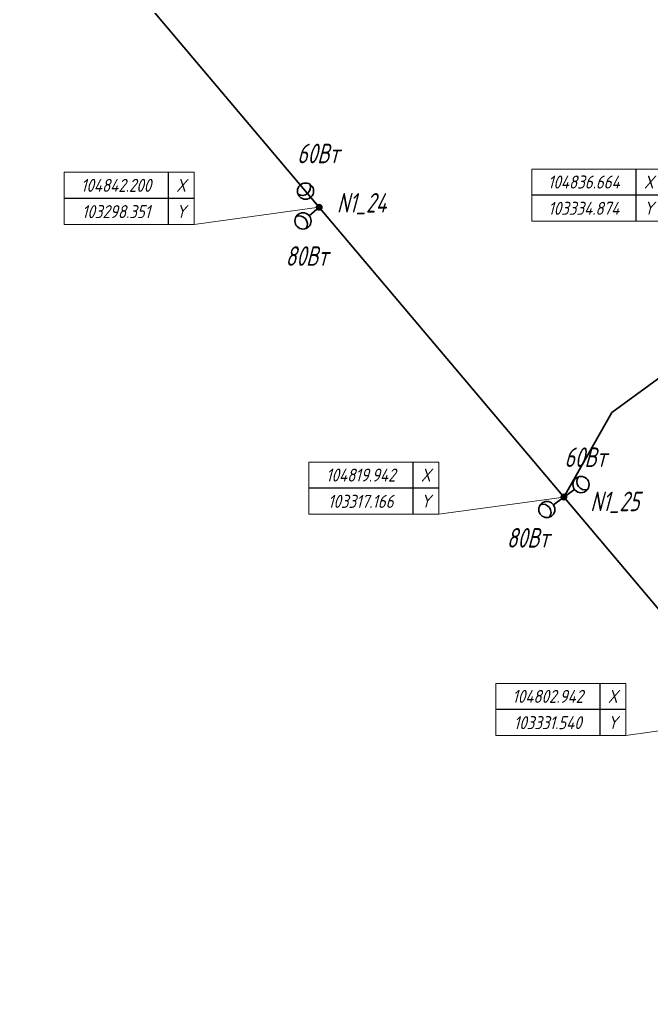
# Model space of a CAD drawing. Header units: millimetres. Extents: x -5263 to 103757798, y 0 to 105184226.
# Drawn here: x 103275317 to 103323891, y 104781197 to 104856616 of the extents above; entities that cross this region are included whole.
import ezdxf
from ezdxf import colors
from ezdxf.entities.mleader import LeaderData, LeaderLine
from ezdxf.enums import TextEntityAlignment as Align
from ezdxf.math import Vec2, Vec3

# ---------------------------------------------------------------- set-up
doc = ezdxf.new("R2010")
doc.units = ezdxf.units.MM
doc.set_wipeout_variables(frame=1)
for name, color, linetype, lineweight in [('ЭО_Пл_Опора', 10, 'Continuous', 35), ('ЭО_Пл_Опора_Светильники', 10, 'Continuous', 35), ('ЭО_Пл_Распред_Сеть', 10, 'Continuous', 35), ('ЭО_Пл_Светильники', 10, 'Continuous', 25), ('ЭО_Пл_Светильники_Текст', 10, 'Continuous', 20), ('ЭО_Пл_Сеть_Освещения_В земле', 3, 'ID_N', 30), ('ЭО_Пл_Сеть_Освещения_Текст', 10, 'Continuous', 20), ('ЭС_Координата', 7, 'Continuous', 25)]:
    doc.layers.add(name, color=color, linetype=linetype, lineweight=lineweight)
doc.layers.get('0').off()
doc.styles.add('ПБГС', font='simplex.shx', dxfattribs={"width": 0.8, "oblique": 15})
doc.linetypes.add('ID_N', pattern='A,0,3,-3,["N",ПБГС,S=1.2,R=0,X=-1,Y=-0.5],-3,6', length=15)

# ---------------------------------------------------------------- blocks, each defined once
blk = doc.blocks.new('_None')
blk = doc.blocks.new('промежуточная')
h = blk.add_hatch(color=255)
edge = h.paths.add_edge_path()
edge.add_arc((0, 0), 0.833, 0, 360)
at = {"lineweight": 30}
blk.add_circle((0, 0), 0.833, dxfattribs=at)
blk = doc.blocks.new('*U107')
at = {"layer": 'ЭО_Пл_Светильники'}
blk.add_line((0, 2), (0, 0), dxfattribs=at)
at = {"layer": 'ЭО_Пл_Светильники', "linetype": 'ByBlock', "xscale": 250, "yscale": 250, "zscale": 250}
blk.add_blockref('промежуточная', (0, 0), dxfattribs=at)
at = {"style": 'ПБГС', "oblique": 15, "width": 0.7, "flags": 1}
blk.add_attdef('NAME', (0, -6), '', height=3.5, dxfattribs=at)
at = {"layer": 'ЭО_Пл_Светильники_Текст', "style": 'ПБГС', "oblique": 15, "width": 0.7}
blk.add_attdef('N_PYLON', (1358, -408), '', height=1500, dxfattribs=at)
at = {"layer": 'ЭО_Пл_Светильники_Текст', "style": 'ПБГС', "oblique": 15, "width": 0.7, "flags": 1}
for tag, p in [('TYPE', (0, 0)), ('MANUFACTURER', (0, -12)), ('SPECIFICATION_SECTION', (0, -18)), ('POWER', (0, -24)), ('GROUP', (0, -30))]:
    blk.add_attdef(tag, p, '', height=3.5, dxfattribs=at)
blk = doc.blocks.new('*U22')
at = {"layer": 'ЭО_Пл_Светильники'}
blk.add_line((0, 2), (0, 0), dxfattribs=at)
at = {"layer": 'ЭО_Пл_Светильники', "linetype": 'ByBlock', "xscale": 250, "yscale": 250, "zscale": 250}
blk.add_blockref('промежуточная', (0, 0), dxfattribs=at)
at = {"style": 'ПБГС', "oblique": 15, "width": 0.7, "flags": 1}
blk.add_attdef('NAME', (0, -6), '', height=3.5, dxfattribs=at)
at = {"layer": 'ЭО_Пл_Светильники_Текст', "style": 'ПБГС', "oblique": 15, "width": 0.7, "flags": 1}
for tag, p in [('TYPE', (0, 0)), ('MANUFACTURER', (0, -12)), ('SPECIFICATION_SECTION', (0, -18)), ('POWER', (0, -24)), ('GROUP', (0, -30))]:
    blk.add_attdef(tag, p, '', height=3.5, dxfattribs=at)
at = {"layer": 'ЭО_Пл_Светильники_Текст', "style": 'ПБГС', "oblique": 15, "width": 0.7}
blk.add_attdef('N_PYLON', (2026, -1088), '', height=1500, dxfattribs=at)
blk = doc.blocks.new('*U210')
at = {"layer": 'ЭО_Пл_Опора_Светильники'}
h = blk.add_hatch(color=256, dxfattribs=at)
h.dxf.hatch_style = 1
h.paths.add_polyline_path([(-128, 152, 1), (128, -152, 1)])
blk.add_line((-765, -644), (0, 0), dxfattribs=at)
for centre, radius in [((0, 0), 199), ((-1244, -1046), 625)]:
    blk.add_circle(centre, radius, dxfattribs=at)
blk.add_arc((-1530, -1287), 625, 327.52949, 112.61428, dxfattribs=at)
at = {"style": 'ПБГС', "oblique": 15, "width": 0.7, "flags": 1}
for tag, p, height in [('TYPE', (-1704, -2539), 525000), ('NAME', (0, -3506), 875), ('MANUFACTURER', (0, -5006), 875), ('SPECIFICATION_SECTION', (0, -6506), 875), ('GROUP', (0, -9506), 875)]:
    blk.add_attdef(tag, p, '', height=height, dxfattribs=at)
at = {"layer": 'ЭО_Пл_Светильники_Текст', "style": 'ПБГС', "oblique": 15, "width": 0.7}
blk.add_attdef('POWER', (-2589, -4496), '', height=1500, dxfattribs=at)
blk = doc.blocks.new('*U209')
at = {"layer": 'ЭО_Пл_Опора_Светильники'}
h = blk.add_hatch(color=256, dxfattribs=at)
h.dxf.hatch_style = 1
h.paths.add_polyline_path([(152, 128, 1), (-152, -128, 1)])
blk.add_line((-646, 764), (0, 0), dxfattribs=at)
for centre, radius in [((-1049, 1241), 625), ((0, 0), 199)]:
    blk.add_circle(centre, radius, dxfattribs=at)
blk.add_arc((-1291, 1527), 625, 237.66652, 22.75131, dxfattribs=at)
at = {"style": 'ПБГС', "oblique": 15, "width": 0.7, "flags": 1}
for tag, p, height in [('TYPE', (-1704, -2539), 525000), ('NAME', (0, -3506), 875), ('MANUFACTURER', (0, -5006), 875), ('SPECIFICATION_SECTION', (0, -6506), 875), ('GROUP', (0, -9506), 875)]:
    blk.add_attdef(tag, p, '', height=height, dxfattribs=at)
at = {"layer": 'ЭО_Пл_Светильники_Текст', "style": 'ПБГС', "oblique": 15, "width": 0.7}
blk.add_attdef('POWER', (-1694, 3384), '', height=1500, dxfattribs=at)
blk = doc.blocks.new('*U240')
at = {"layer": 'ЭО_Пл_Опора_Светильники'}
h = blk.add_hatch(color=256, dxfattribs=at)
h.dxf.hatch_style = 1
h.paths.add_polyline_path([(-117, 161, 1), (117, -161, 1)])
blk.add_line((-807, -590), (0, 0), dxfattribs=at)
for centre, radius in [((0, 0), 199), ((-1312, -959), 625)]:
    blk.add_circle(centre, radius, dxfattribs=at)
blk.add_arc((-1614, -1181), 625, 323.64541, 108.7302, dxfattribs=at)
at = {"style": 'ПБГС', "oblique": 15, "width": 0.7, "flags": 1}
for tag, p, height in [('TYPE', (-1704, -2539), 525000), ('NAME', (0, -3506), 875), ('MANUFACTURER', (0, -5006), 875), ('SPECIFICATION_SECTION', (0, -6506), 875), ('GROUP', (0, -9506), 875)]:
    blk.add_attdef(tag, p, '', height=height, dxfattribs=at)
at = {"layer": 'ЭО_Пл_Светильники_Текст', "style": 'ПБГС', "oblique": 15, "width": 0.7}
blk.add_attdef('POWER', (-4396, -3885), '', height=1500, dxfattribs=at)
blk = doc.blocks.new('*U241')
at = {"layer": 'ЭО_Пл_Опора_Светильники'}
h = blk.add_hatch(color=256, dxfattribs=at)
h.dxf.hatch_style = 1
h.paths.add_polyline_path([(117, -161, 1), (-117, 161, 1)])
blk.add_line((808, 590), (0, 0), dxfattribs=at)
for centre, radius in [((1312, 958), 625), ((0, 0), 199)]:
    blk.add_circle(centre, radius, dxfattribs=at)
blk.add_arc((1615, 1179), 625, 143.5876, 288.6724, dxfattribs=at)
at = {"style": 'ПБГС', "oblique": 15, "width": 0.7, "flags": 1}
for tag, p, height in [('TYPE', (-1704, -2539), 525000), ('NAME', (0, -3506), 875), ('MANUFACTURER', (0, -5006), 875), ('SPECIFICATION_SECTION', (0, -6506), 875), ('GROUP', (0, -9506), 875)]:
    blk.add_attdef(tag, p, '', height=height, dxfattribs=at)
at = {"layer": 'ЭО_Пл_Светильники_Текст', "style": 'ПБГС', "oblique": 15, "width": 0.7}
blk.add_attdef('POWER', (37, 2308), '', height=1500, dxfattribs=at)
blk = doc.blocks.new('*U497')
blk.add_wipeout([(-19.24, -2.63), (-19.24, 5.37), (-39.24, 5.37), (-39.24, -2.63)])
at = {"lineweight": 0}
blk.add_line((-19.24, -2.63), (0, 0), dxfattribs=at)
at = {"color": 0, "lineweight": 0, "transparency": 16777216}
for points in [[(-39.24, 5.37), (-39.24, -2.63), (-39.24, -2.63), (-39.24, -2.63)], [(-19.24, 5.37), (-39.24, 5.37)], [(-19.24, 5.37), (-19.24, -2.63), (-19.24, -2.63), (-19.24, -2.63)], [(-19.24, -2.63), (-39.24, -2.63)]]:
    blk.add_lwpolyline(points, dxfattribs=at)
at = {"transparency": 16777216}
for points in [[(-23.24, 5.37), (-23.24, -2.63)], [(-19.24, 1.37), (-39.24, 1.37)]]:
    blk.add_lwpolyline(points, dxfattribs=at)
at = {"color": 7, "transparency": 16777216, "char_height": 2, "width": 4, "attachment_point": 5, "style": 'ПБГС'}
for s, insert in [('X', (-21.24, 3.37)), ('Y', (-21.24, -0.63))]:
    blk.add_mtext(s, dxfattribs=dict(at, insert=insert))
at = {"color": 250, "transparency": 16777216, "style": 'ПБГС', "oblique": 15, "width": 0.8, "flags": 8}
for tag, p in [('КООРДИНАТАY', (-31.24, 3.37)), ('КООРДИНАТАX', (-31.24, -0.67))]:
    blk.add_attdef(tag, text='', height=2, dxfattribs=at).set_placement(p, align=Align.MIDDLE_CENTER)
blk = doc.blocks.new('*U518')
blk.add_wipeout([(-20.36, 8.95), (-20.36, 16.95), (-40.36, 16.95), (-40.36, 8.95)])
at = {"lineweight": 0}
blk.add_line((-20.36, 8.95), (0, 0), dxfattribs=at)
at = {"color": 0, "lineweight": 0, "transparency": 16777216}
for points in [[(-40.36, 16.95), (-40.36, 8.95), (-40.36, 8.95), (-40.36, 8.95)], [(-20.36, 16.95), (-40.36, 16.95)], [(-20.36, 16.95), (-20.36, 8.95), (-20.36, 8.95), (-20.36, 8.95)], [(-20.36, 8.95), (-40.36, 8.95)]]:
    blk.add_lwpolyline(points, dxfattribs=at)
at = {"transparency": 16777216}
for points in [[(-24.36, 16.95), (-24.36, 8.95)], [(-20.36, 12.95), (-40.36, 12.95)]]:
    blk.add_lwpolyline(points, dxfattribs=at)
at = {"color": 7, "transparency": 16777216, "char_height": 2, "width": 4, "attachment_point": 5, "style": 'ПБГС'}
for s, insert in [('X', (-22.36, 14.95)), ('Y', (-22.36, 10.95))]:
    blk.add_mtext(s, dxfattribs=dict(at, insert=insert))
at = {"color": 250, "transparency": 16777216, "style": 'ПБГС', "oblique": 15, "width": 0.8, "flags": 8}
for tag, p in [('КООРДИНАТАY', (-32.36, 14.95)), ('КООРДИНАТАX', (-32.36, 10.91))]:
    blk.add_attdef(tag, text='', height=2, dxfattribs=at).set_placement(p, align=Align.MIDDLE_CENTER)

msp = doc.modelspace()

# ---------------------------------------------------------------- linework, layer by layer
at = {"layer": 'ЭО_Пл_Распред_Сеть'}
msp.add_lwpolyline([(103399501, 104722540), (103280682, 104863098)], dxfattribs=at)
at = {"layer": 'ЭО_Пл_Сеть_Освещения_В земле'}
msp.add_lwpolyline([(103317166, 104819942), (103320838, 104826423), (103375269, 104866124)], dxfattribs=at)

# ---------------------------------------------------------------- block references
at = {"layer": 'ЭО_Пл_Опора'}
for name, p, values in [('*U107', (103298349, 104842200), {'N_PYLON': 'N1_24'}), ('*U22', (103317165, 104819943), {'N_PYLON': 'N1_25'})]:
    msp.add_blockref(name, p, dxfattribs=at).add_auto_attribs(values)
at = {"layer": 'ЭО_Пл_Светильники'}
for name, p, values in [('*U209', (103298349, 104842199), {'POWER': '60Вт'}), ('*U210', (103298349, 104842199), {'POWER': '80Вт'}), ('*U241', (103317166, 104819942), {'POWER': '60Вт'}), ('*U240', (103317165, 104819942), {'POWER': '80Вт'})]:
    msp.add_blockref(name, p, dxfattribs=at).add_auto_attribs(values)

# ---------------------------------------------------------------- leaders
at = {"layer": 'ЭО_Пл_Сеть_Освещения_Текст'}
ml = msp.add_multileader_mtext('Standard', dxfattribs=at)
ml.set_content('Условные обозначения:', color=256, style='ПБГС')
ml.set_leader_properties(color=256, linetype='ByLayer', lineweight=-1)
ml.set_arrow_properties(name='NONE')
ml.build(insert=Vec2(0, 0))
ml.multileader.update_dxf_attribs({"text_left_attachment_type": 6, "text_right_attachment_type": 6, "dogleg_length": 0.5, "arrow_head_size": 2000, "scale": 500})
ctx = ml.context
ctx.base_point, ctx.scale, ctx.char_height, ctx.arrow_head_size, ctx.landing_gap_size, ctx.plane_origin = Vec3(103721923, 105117157), 500, 1250, 2000, 1000, Vec3(103717280, 105121639)
ctx.left_attachment, ctx.right_attachment = 6, 6
notes = []
notes.append((ctx, [(0, (0, 0, 0), (0, 0), (1, 0), 1, [])]))
ctx.mtext.insert, ctx.mtext.rotation, ctx.mtext.flow_direction = Vec3(103722923, 105118657), 6.283185, 5
ml = msp.add_multileader_mtext('Standard', dxfattribs=at)
ml.set_content('Проектируемая опора н.о. ОГККВ-7,5/ОГКС-7,5', color=256, style='ПБГС')
ml.set_leader_properties(color=256, linetype='ByLayer', lineweight=-1)
ml.set_arrow_properties(name='NONE')
ml.build(insert=Vec2(0, 0))
ml.multileader.update_dxf_attribs({"text_left_attachment_type": 6, "text_right_attachment_type": 6, "dogleg_length": 0.5, "arrow_head_size": 2000, "scale": 500})
ctx = ml.context
ctx.base_point, ctx.scale, ctx.char_height, ctx.arrow_head_size, ctx.landing_gap_size, ctx.plane_origin = Vec3(103725173, 105113213), 500, 1250, 2000, 1000, Vec3(103726179, 105116515)
ctx.left_attachment, ctx.right_attachment = 6, 6
notes.append((ctx, [(0, (0, 0, 0), (0, 0), (1, 0), 1, [])]))
ctx.mtext.insert, ctx.mtext.flow_direction = Vec3(103726173, 105114879), 5
ml = msp.add_multileader_mtext('Standard', dxfattribs=at)
ml.set_content('Проектируемая опора н.о. ОГК-4', color=256, style='ПБГС')
ml.set_leader_properties(color=256, linetype='ByLayer', lineweight=-1)
ml.set_arrow_properties(name='NONE')
ml.build(insert=Vec2(0, 0))
ml.multileader.update_dxf_attribs({"text_left_attachment_type": 6, "text_right_attachment_type": 6, "dogleg_length": 0.5, "arrow_head_size": 2000, "scale": 500})
ctx = ml.context
ctx.base_point, ctx.scale, ctx.char_height, ctx.arrow_head_size, ctx.landing_gap_size, ctx.plane_origin = Vec3(103725088, 105109558), 500, 1250, 2000, 1000, Vec3(103726094, 105112860)
ctx.left_attachment, ctx.right_attachment = 6, 6
notes.append((ctx, [(0, (0, 0, 0), (0, 0), (1, 0), 1, [])]))
ctx.mtext.insert, ctx.mtext.flow_direction = Vec3(103726088, 105111224), 5
ml = msp.add_multileader_mtext('Standard', dxfattribs=at)
ml.set_content('Проектируемый cветильник GALAD Волна LED Мини   ', color=256, style='ПБГС')
ml.set_leader_properties(color=256, linetype='ByLayer', lineweight=-1)
ml.set_arrow_properties(name='NONE')
ml.build(insert=Vec2(0, 0))
ml.multileader.update_dxf_attribs({"text_left_attachment_type": 6, "text_right_attachment_type": 6, "dogleg_length": 0.5, "arrow_head_size": 2000, "scale": 500})
ctx = ml.context
ctx.base_point, ctx.scale, ctx.char_height, ctx.arrow_head_size, ctx.landing_gap_size, ctx.plane_origin = Vec3(103721068, 105105564), 500, 1250, 2000, 1000, Vec3(103717217, 105108867)
ctx.left_attachment, ctx.right_attachment = 6, 6
notes.append((ctx, [(0, (0, 0, 0), (0, 0), (1, 0), 1, [])]))
ctx.mtext.insert, ctx.mtext.rotation, ctx.mtext.flow_direction = Vec3(103722068, 105107231), 6.283185, 5
ml = msp.add_multileader_mtext('Standard', dxfattribs=at)
ml.set_content('Проектируемый пункт питания/пункт учета', color=256, style='ПБГС')
ml.set_leader_properties(color=256, linetype='ByLayer', lineweight=-1)
ml.set_arrow_properties(name='NONE')
ml.build(insert=Vec2(0, 0))
ml.multileader.update_dxf_attribs({"text_left_attachment_type": 6, "text_right_attachment_type": 6, "dogleg_length": 0.5, "arrow_head_size": 2000, "scale": 500})
ctx = ml.context
ctx.base_point, ctx.scale, ctx.char_height, ctx.arrow_head_size, ctx.landing_gap_size, ctx.plane_origin = Vec3(103721068, 105102643), 500, 1250, 2000, 1000, Vec3(103717217, 105105945)
ctx.left_attachment, ctx.right_attachment = 6, 6
notes.append((ctx, [(0, (0, 0, 0), (0, 0), (1, 0), 1, [])]))
ctx.mtext.insert, ctx.mtext.rotation, ctx.mtext.flow_direction = Vec3(103722068, 105104309), 6.283185, 5
ml = msp.add_multileader_mtext('Standard', dxfattribs=at)
ml.set_content('Кабель в земле', color=256, style='ПБГС')
ml.set_leader_properties(color=256, linetype='ByLayer', lineweight=-1)
ml.set_arrow_properties(name='NONE')
ml.build(insert=Vec2(0, 0))
ml.multileader.update_dxf_attribs({"text_left_attachment_type": 6, "text_right_attachment_type": 6, "dogleg_length": 0.5, "arrow_head_size": 2000, "scale": 500})
ctx = ml.context
ctx.base_point, ctx.scale, ctx.char_height, ctx.arrow_head_size, ctx.landing_gap_size, ctx.plane_origin = Vec3(103721068, 105099665), 500, 1250, 2000, 1000, Vec3(103717217, 105102801)
ctx.left_attachment, ctx.right_attachment = 6, 6
notes.append((ctx, [(0, (0, 0, 0), (0, 0), (1, 0), 1, [])]))
ctx.mtext.insert, ctx.mtext.rotation, ctx.mtext.flow_direction = Vec3(103722068, 105101165), 6.283185, 5
ml = msp.add_multileader_mtext('Standard', dxfattribs=at)
ml.set_content('Кабель по воздуху', color=256, style='ПБГС')
ml.set_leader_properties(color=256, linetype='ByLayer', lineweight=-1)
ml.set_arrow_properties(name='NONE')
ml.build(insert=Vec2(0, 0))
ml.multileader.update_dxf_attribs({"text_left_attachment_type": 6, "text_right_attachment_type": 6, "dogleg_length": 0.5, "arrow_head_size": 2000, "scale": 500})
ctx = ml.context
ctx.base_point, ctx.scale, ctx.char_height, ctx.arrow_head_size, ctx.landing_gap_size, ctx.plane_origin = Vec3(103721142, 105096376), 500, 1250, 2000, 1000, Vec3(103717290, 105099679)
ctx.left_attachment, ctx.right_attachment = 6, 6
notes.append((ctx, [(0, (0, 0, 0), (0, 0), (1, 0), 1, [])]))
ctx.mtext.insert, ctx.mtext.rotation, ctx.mtext.flow_direction = Vec3(103722142, 105098043), 6.283185, 5
for ctx, leaders in notes:
    for number, flags, end, landing, length, lines in leaders:
        leader = LeaderData()
        leader.index, (leader.has_last_leader_line, leader.has_dogleg_vector, leader.attachment_direction) = number, flags
        leader.last_leader_point, leader.dogleg_vector, leader.dogleg_length = Vec3(end), Vec3(landing), length
        for number, points, colour, breaks in lines:
            line = LeaderLine()
            line.index, line.vertices, line.color, line.breaks = number, Vec3.list(points), colors.encode_raw_color(colour), breaks
            leader.lines.append(line)
        ctx.leaders.append(leader)

# ---------------------------------------------------------------- next in the draw order: block references
at = {"layer": 'ЭС_Координата', "lineweight": 70, "xscale": 500, "yscale": 500, "zscale": 500}
for name, p, values in [('*U497', (103298351, 104842200), {'КООРДИНАТАX': '103298.351', 'КООРДИНАТАY': '104842.200'}), ('*U518', (103334874, 104836664), {'КООРДИНАТАX': '103334.874', 'КООРДИНАТАY': '104836.664'}), ('*U497', (103317166, 104819942), {'КООРДИНАТАX': '103317.166', 'КООРДИНАТАY': '104819.942'}), ('*U497', (103331540, 104802942), {'КООРДИНАТАX': '103331.540', 'КООРДИНАТАY': '104802.942'})]:
    msp.add_blockref(name, p, dxfattribs=at).add_auto_attribs(values)

# ---------------------------------------------------------------- next in the draw order: linework, layer by layer
at = {"layer": 'ЭО_Пл_Светильники_Текст'}
msp.add_lwpolyline([(103317166, 104819942), (103263007, 104884005)], dxfattribs=at)

doc.saveas('drawing.dxf')
